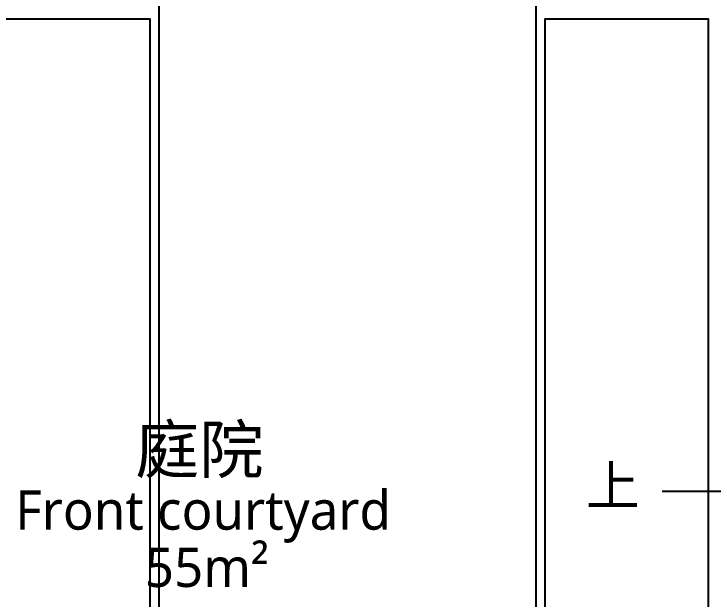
# Model space of a CAD drawing. Header units: millimetres. Extents: x -108767 to 78913, y -380878 to 1470.
# Drawn here: x -54802 to -52574, y -189212 to -187348 of the extents above; entities that cross this region are included whole.
import ezdxf
from ezdxf.enums import TextEntityAlignment as Align

# ---------------------------------------------------------------- set-up
doc = ezdxf.new("R2010")
doc.units = ezdxf.units.MM
doc.header["$LTSCALE"] = 10
doc.layers.add('NW-01-stair(楼梯)', color=87, linetype='Continuous')
doc.layers.add('NW-03-地面铺装', color=8, linetype='Continuous')
doc.styles.add('黑体', font='', dxfattribs={"width": 0.8, "height": 3})
doc.styles.get('黑体').set_extended_font_data('Microsoft YaHei')

msp = doc.modelspace()

# ---------------------------------------------------------------- linework, layer by layer
at = {"layer": 'NW-01-stair(楼梯)', "color": 8}
msp.add_lwpolyline([(-52736.2, -188868.5), (-52095.6, -188868.5)], dxfattribs=at)
at = {"layer": 'NW-03-地面铺装', "color": 8}
for points in [[(-53138.9, -191948.5), (-54338.9, -191948.5), (-54338.9, -186365.5), (-53138.9, -186365.5)], [(-55958.9, -187363.5), (-54368.9, -187363.5), (-54368.9, -190993.5), (-55958.9, -190993.5)], [(-52588.9, -191948.5), (-53108.9, -191948.5), (-53108.9, -187363.5), (-52588.9, -187363.5)]]:
    msp.add_lwpolyline(points, close=True, dxfattribs=at)

# ---------------------------------------------------------------- texts
at = {"color": 40, "style": '黑体'}
for s, height, p in [('庭院', 150, (-54211, -188810.9)), ('Front courtyard', 125, (-54199.1, -188991.2)), ('55m²', 125, (-54187, -189173.7))]:
    msp.add_text(s, height=height, dxfattribs=at).set_placement(p, align=Align.CENTER)
at = {"layer": 'NW-01-stair(楼梯)', "color": 8, "style": '黑体'}
msp.add_text('上', height=125, dxfattribs=at).set_placement((-52893.3, -188913.3), align=Align.CENTER)

doc.saveas('drawing.dxf')
